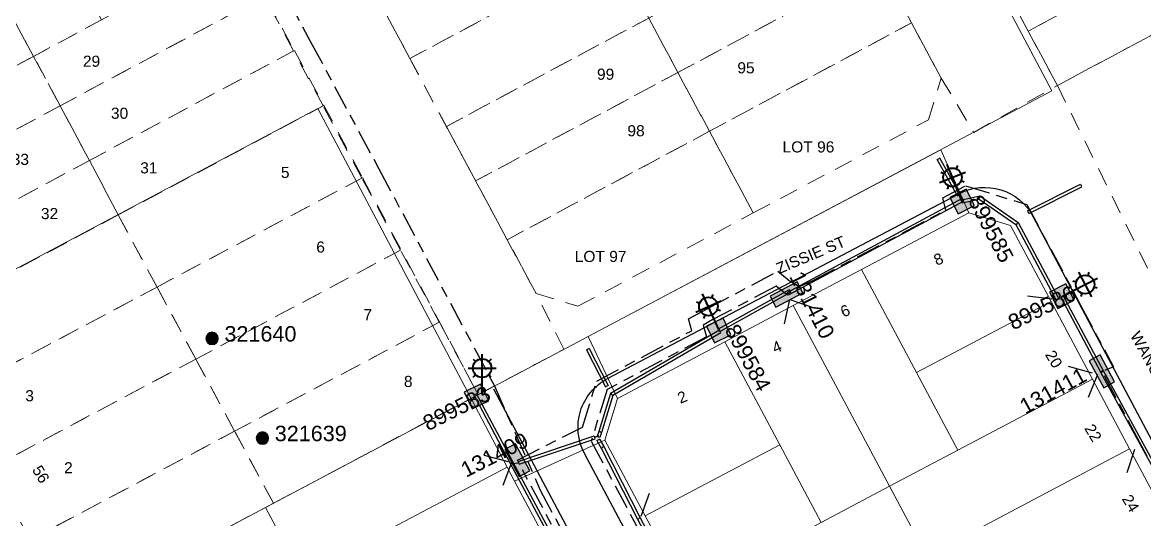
# Model space of a CAD drawing. Header units: metres. Extents: x 303431 to 305438, y 6269401 to 6270518.
# Drawn here: x 303642 to 303823.6, y 6269812.4 to 6269892.9 of the extents above; entities that cross this region are included whole.
import ezdxf
from ezdxf.enums import TextEntityAlignment as Align

# ---------------------------------------------------------------- set-up
doc = ezdxf.new("R2010")
doc.units = ezdxf.units.M
doc.linetypes.add('Cable Exist UG', pattern=[8.2, 4, -1.2, 1.8, -1.2])
doc.linetypes.add('Dash', pattern=[5, 3, -2])
doc.layers.get('0').update_dxf_attribs({"color": 6})
doc.layers.add('_User kerb', color=7, linetype='Continuous', transparency=0.4)
for name, color, linetype, lineweight in [('Cadastre Developer_SP_EXT', 9, 'Continuous', 5), ('Cadastre Land Parcels_SP_EXT', 9, 'Continuous', 5), ('Cadastre Roads_SP_EXT', 9, 'Continuous', 5)]:
    doc.layers.add(name, color=color, linetype=linetype, lineweight=lineweight)
for name, color, linetype in [('Duct_SP_EXT', 7, 'Continuous'), ('Equip_SP_SL_EXT', 7, 'Continuous'), ('Mains_HV_EXT', 7, 'Continuous'), ('Mains_LV_EXT', 7, 'Continuous'), ('SupportsOH_SP_TR_HV_LV_SL_EXT', 7, 'Continuous'), ('SupportsUG_SP_LV_EXT', 7, 'Continuous'), ('SupportsUG_SP_LV_SL_EXT', 7, 'Continuous'), ('Trench_SP_EXT', 7, 'Continuous')]:
    doc.layers.add(name, color=color, linetype=linetype)
doc.styles.add('COLUMN_LABEL', font='arial.ttf')
doc.styles.add('iecARIAL', font='arial.ttf', dxfattribs={"height": 2})
doc.styles.add('POLE_LABEL', font='arial.ttf')
doc.styles.get("Standard").update_dxf_attribs({"font": 'arial.ttf'})

# ---------------------------------------------------------------- blocks, each defined once
blk = doc.blocks.new('COLUMN_EXT')
blk.add_hatch(color=256).paths.add_polyline_path([(-1.49, 1.48), (-1.49, -1.49), (1.48, -1.49), (1.48, 1.48)])
blk.add_lwpolyline([(-1.49, -1.49), (1.48, -1.49), (1.48, 1.48), (-1.49, 1.48)], close=True)
for tag, height, style, flags, p in [('ASSET_NUM', 2.5, 'COLUMN_LABEL', 8, (2, 2)), ('STRUCTURE_PLANT_NUMBER', 0.2, 'POLE_LABEL', 9, (1.81, 0.03)), ('STREET_CODE', 0.2, 'COLUMN_LABEL', 9, (1.81, -0.2))]:
    blk.add_attdef(tag, text='', height=height, dxfattribs=dict(style=style, flags=flags)).set_placement(p, align=Align.MIDDLE_LEFT)
at = {"flags": 9}
for tag, p in [('COLUMN_TYPE', (1.81, -0.4)), ('OWNED_BY', (1.81, -0.6)), ('STATE', (1.81, -0.8)), ('USAGE', (1.81, -1)), ('STREETNAME', (1.81, -1.6)), ('SUBURB', (1.81, -1.8)), ('LEGEND', (1.81, -1.2)), ('LOCATION', (1.81, -1.4)), ('NOTES', (1.81, -2))]:
    blk.add_attdef(tag, text='', height=0.2, dxfattribs=at).set_placement(p, align=Align.MIDDLE_LEFT)
at = {"flags": 1}
blk.add_attdef('Z', (1.81, -2.35), '', height=0.2, dxfattribs=at)
blk = doc.blocks.new('PILLAR_EXT')
blk.add_hatch(color=256).paths.add_polyline_path([(-2.475, 0.99), (-2.475, -0.99), (2.475, -0.99), (2.475, 0.99)])
blk.add_lwpolyline([(-2.475, -0.99), (2.475, -0.99), (2.475, 0.99), (-2.475, 0.99)], close=True)
at = {"style": 'iecARIAL', "flags": 8}
blk.add_attdef('ASSET_NUM', (1.5, 3.5), '', height=2.5, dxfattribs=at)
for tag, p, flags in [('OWNED_BY', (0, -0.2), 9), ('STATE', (0, -0.4), 9), ('SUPPORT_TYPE', (0, -0.6), 9), ('STREETNAME', (0, -1.8), 9), ('SUBURB', (0, -2), 1), ('USAGE', (0, -0.8), 9), ('LEGEND', (0, -1), 9), ('LOCATION', (0, -1.2), 9), ('NOTES', (0, -1.4), 9), ('PARENT', (0, -1.6), 9)]:
    blk.add_attdef(tag, p, '', height=0.2, dxfattribs=dict(flags=flags))
blk = doc.blocks.new('SL_LANTERN_EXT')
at = {"lineweight": 40}
for p, q in [((-1.46, 5.68), (-1.06, 5.28)), ((0, 1.97), (0, 6.47)), ((1.46, 5.68), (1.06, 5.28)), ((-2.25, 4.22), (2.25, 4.22)), ((-1.46, 2.76), (-1.06, 3.16)), ((0, 0), (0, 2.72)), ((1.46, 2.76), (1.06, 3.16))]:
    blk.add_line(p, q, dxfattribs=at)
blk.add_circle((0, 4.22), 1.5, dxfattribs=at)
at = {"style": 'iecARIAL', "flags": 9}
blk.add_attdef('ASSET_NUM', (1.5, 1.5), '', height=2.5, dxfattribs=at)
for tag, p, height, flags in [('OPERATING_VOLTAGE', (0.98, -1.65), 0.2, 9), ('ORIENTATION', (0.98, -1.85), 0.2, 9), ('CONSTRUCTED_VOLTAGE', (0.98, -0.65), 0.2, 9), ('CONTROL_TYPE', (0.98, -0.85), 0.2, 9), ('LANTERN_PURPOSE', (0.98, -1.05), 0.2, 9), ('LANTERN_TYPE', (0.98, -1.25), 0.2, 9), ('NO_PHASES', (0.98, -1.45), 0.2, 9), ('LNUMBER', (2.18, -3.25), 2.5, 8), ('OWNED_BY', (0.98, -2.05), 0.2, 9), ('STATE', (0.98, -2.25), 0.2, 9), ('USAGE', (0.98, -2.45), 0.2, 9), ('CEXIST', (0.98, -2.65), 0.2, 9), ('CNEW', (0.98, -2.85), 0.2, 9), ('CNUMBER', (0.98, -3.05), 0.2, 9), ('CREMOVE', (0.98, -3.25), 0.2, 9), ('CREPLACE', (0.98, -3.45), 0.2, 9), ('LKINGHEIGHT', (0.98, -3.65), 0.2, 9), ('LBRACKET', (0.98, -3.85), 0.2, 9), ('LBRACKETVOCAB', (0.98, -4.05), 0.2, 9), ('LCATEGORY', (0.98, -4.25), 0.2, 9), ('LCHARGE1', (0.98, -4.45), 0.2, 9), ('LCHARGE1PERCENT', (0.98, -4.65), 0.2, 9), ('LCHARGE2', (0.98, -4.85), 0.2, 9), ('LCHARGE2PERCENT', (0.98, -5.05), 0.2, 9), ('LCHARGE3', (0.98, -5.25), 0.2, 9), ('LCHARGE3PERCENT', (0.98, -5.45), 0.2, 9), ('LEXIST', (0.98, -5.65), 0.2, 9), ('LLAMP', (0.98, -5.85), 0.2, 9), ('LLAMPVOCAB', (0.98, -6.05), 0.2, 9), ('LMAST', (0.98, -6.25), 0.2, 9), ('LMASTVOCAB', (0.98, -6.45), 0.2, 9), ('LNEW', (0.98, -6.65), 0.2, 9), ('LANTNUMBER', (0.98, -6.85), 0.2, 9), ('LOUTREACH', (0.98, -7.25), 0.2, 9), ('LOUTREACHVOCAB', (0.98, -7.45), 0.2, 9), ('STREETNAME', (0.98, -9.25), 0.2, 9), ('LRATECODE', (0.98, -7.65), 0.2, 9), ('LREMOVE', (0.98, -7.85), 0.2, 9), ('LREPLACE', (0.98, -8.05), 0.2, 9), ('LTYPE', (0.98, -8.25), 0.2, 9), ('LTYPEVOCAB', (0.98, -8.45), 0.2, 9), ('LEGEND', (0.98, -8.65), 0.2, 9), ('LOCATION', (0.98, -8.85), 0.2, 9), ('NOTES', (0.98, -9.05), 0.2, 9), ('SUBURB', (0.98, -9.45), 0.2, 1)]:
    blk.add_attdef(tag, p, '', height=height, dxfattribs=dict(flags=flags))
blk = doc.blocks.new('POLE_EXT')
blk.add_hatch(color=256).paths.add_polyline_path([(-1, 0, 1), (1, 0, 1)])
blk.add_lwpolyline([(-1, 0, 1), (1, 0, 1)], format="xyb", close=True)
for tag, height, flags, p in [('pNumber', 2.5, 8, (-17.84, 2.07)), ('OWNED_BY', 0.2, 9, (1.35, -0.4)), ('SPECIAL_USE', 0.2, 9, (1.35, -0.8)), ('STATE', 0.2, 9, (1.35, -1)), ('cLV', 0.2, 9, (1.35, -1.4)), ('hDepth', 0.2, 9, (1.35, -1.6)), ('hDia', 0.2, 9, (1.35, -1.8)), ('PARENT', 0.2, 9, (1.35, -0.6)), ('USAGE', 0.2, 9, (1.35, -1.2)), ('cHV', 0.2, 9, (1.35, -2)), ('cLinedev', 0.2, 9, (1.35, -3.4)), ('LBRACKET', 0.2, 9, (1.35, -2.2)), ('LExisting', 0.2, 9, (1.35, -2.4)), ('LANTNUMBER', 0.2, 9, (1.35, -2.6)), ('LOther', 0.2, 9, (1.35, -2.8)), ('LRemove', 0.2, 9, (1.35, -3)), ('LEGEND', 0.2, 9, (1.35, -3.2)), ('LOCATION', 0.2, 9, (1.35, -3.6)), ('pExisting', 0.2, 9, (1.35, -3.8)), ('pFooting', 0.2, 9, (1.35, -4.4)), ('pNew', 0.2, 9, (1.35, -4.6)), ('pRelocate', 0.2, 9, (1.35, -5)), ('pRemove', 0.2, 9, (1.35, -5.2)), ('pReplace', 0.2, 9, (1.35, -5.4)), ('PFNUMBER', 0.2, 9, (1.35, -4)), ('NEWPFNUMBER', 0.2, 9, (1.35, -4.2)), ('pStay', 0.2, 9, (1.35, -5.6)), ('pType', 0.2, 9, (1.35, -5.8)), ('cspan', 0.2, 9, (1.35, -6)), ('STREETNAME', 0.2, 9, (1.35, -6.2)), ('SUBURB', 0.2, 9, (1.35, -6.4)), ('OPERATED_BY', 0.2, 9, (1.36, -7.01)), ('NOTES', 0.2, 9, (1.35, -6.6)), ('MAINTAINED_BY', 0.2, 9, (1.36, -6.81))]:
    blk.add_attdef(tag, text='', height=height, dxfattribs=dict(flags=flags)).set_placement(p, align=Align.MIDDLE_LEFT)
at = {"style": 'POLE_LABEL'}
for tag, height, flags, p in [('ASSET_NUM', 2.5, 8, (2, 2)), ('STRUCTURE_PLANT_NUMBER', 0.2, 9, (1.35, 0.03)), ('STREET_CODE', 0.2, 9, (1.35, -0.2))]:
    blk.add_attdef(tag, text='', height=height, dxfattribs=dict(at, flags=flags)).set_placement(p, align=Align.MIDDLE_LEFT)
at = {"flags": 1}
blk.add_attdef('Z', (1.35, -7.33), '', height=0.2, dxfattribs=at)

msp = doc.modelspace()

# ---------------------------------------------------------------- linework, layer by layer
at = {"layer": '_User kerb', "transparency": 33554585}
for points in [[(303783.08316, 6269728.67339), (303732.98048, 6269823.07846, -0.415150879), (303736.71574, 6269835.19314), (303793.54, 6269865.11832, -0.413372346), (303805.61735, 6269861.39241), (303855.72813, 6269766.9019)], [(303643.12847, 6269793.87379), (303684.39475, 6269716.11855, 0.413276867), (303696.47073, 6269712.39522), (303755.80427, 6269743.64187, 0.415150879), (303759.53953, 6269755.75654), (303718.2935, 6269833.47363)]]:
    msp.add_lwpolyline(points, format="xyb", dxfattribs=at)
at = {"layer": 'Cadastre Developer_SP_EXT', "linetype": 'Dash'}
for points in [[(303715.75887, 6269832.63416), (303729.66408, 6269839.95231), (303725.1548, 6269848.96643), (303717.92545, 6269862.43803), (303704.73356, 6269887.02521), (303681.51528, 6269930.29328), (303669.22021, 6269953.20669), (303653.83805, 6269981.87102), (303644.31484, 6269999.62104), (303632.01977, 6270022.53297), (303624.17922, 6270037.1441), (303610.05498, 6270029.62321), (303655.11965, 6269945.63992), (303667.41472, 6269922.72799), (303676.87281, 6269905.10229), (303686.0364, 6269888.30386), (303697.07799, 6269867.72722), (303715.75887, 6269832.63416)], [(303715.75887, 6269832.63416), (303729.66408, 6269839.95231), (303725.1548, 6269848.96643), (303717.92545, 6269862.43803), (303704.73356, 6269887.02521), (303681.51528, 6269930.29328), (303669.22021, 6269953.20669), (303653.83805, 6269981.87102), (303644.31484, 6269999.62104), (303632.01977, 6270022.53297), (303624.17922, 6270037.1441), (303610.05498, 6270029.62321), (303655.11965, 6269945.63992), (303667.41472, 6269922.72799), (303676.87281, 6269905.10229), (303686.0364, 6269888.30386), (303697.07799, 6269867.72722), (303715.75887, 6269832.63416)], [(303798.88085, 6269902.47249), (303794.1555, 6269911.28682), (303788.24919, 6269922.30622), (303782.34436, 6269933.32413), (303777.61901, 6269942.13846), (303772.89367, 6269950.95279), (303761.08252, 6269972.9901), (303763.12628, 6269979.76068), (303740.21435, 6269967.46708), (303746.98196, 6269965.42333), (303756.43117, 6269947.79467), (303760.73179, 6269939.77357), (303765.45565, 6269930.95776), (303770.181, 6269922.14343), (303776.08731, 6269911.12551), (303780.81118, 6269902.31118), (303785.9139, 6269892.79094), (303790.70288, 6269883.85821), (303795.97431, 6269875.06164), (303809.51103, 6269882.64025), (303804.78568, 6269891.45458), (303798.88085, 6269902.47249)], [(303798.88085, 6269902.47249), (303794.1555, 6269911.28682), (303788.24919, 6269922.30622), (303782.34436, 6269933.32413), (303777.61901, 6269942.13846), (303772.89367, 6269950.95279), (303761.08252, 6269972.9901), (303763.12628, 6269979.76068), (303740.21435, 6269967.46708), (303746.98196, 6269965.42333), (303756.43117, 6269947.79467), (303760.73179, 6269939.77357), (303765.45565, 6269930.95776), (303770.181, 6269922.14343), (303776.08731, 6269911.12551), (303780.81118, 6269902.31118), (303785.9139, 6269892.79094), (303790.70288, 6269883.85821), (303795.97431, 6269875.06164), (303809.51103, 6269882.64025), (303804.78568, 6269891.45458), (303798.88085, 6269902.47249)], [(303831.23015, 6269905.62914), (303825.32384, 6269916.64705), (303798.88085, 6269902.47249), (303804.78568, 6269891.45458), (303831.23015, 6269905.62914)], [(303643.01992, 6269915.31217), (303632.00349, 6269909.40142), (303643.82499, 6269887.37003), (303654.84143, 6269893.28079), (303643.01992, 6269915.31217)], [(303737.46024, 6269904.5858), (303732.73193, 6269913.39865), (303700.00377, 6269895.83659), (303704.73356, 6269887.02521), (303737.46024, 6269904.5858)], [(303780.81118, 6269902.31118), (303776.08731, 6269911.12551), (303743.37247, 6269893.57085), (303748.10077, 6269884.758), (303780.81118, 6269902.31118)], [(303632.00349, 6269909.40142), (303620.98853, 6269903.49067), (303632.81004, 6269881.45928), (303643.82499, 6269887.37003), (303632.00349, 6269909.40142)], [(303681.1749, 6269897.08415), (303676.87281, 6269905.10229), (303665.85638, 6269899.19154), (303654.84143, 6269893.28079), (303643.82499, 6269887.37003), (303648.12856, 6269879.35041), (303681.1749, 6269897.08415)], [(303835.9555, 6269896.8148), (303831.23015, 6269905.62914), (303804.78568, 6269891.45458), (303809.51103, 6269882.64025), (303835.9555, 6269896.8148)], [(303743.37247, 6269893.57085), (303737.46024, 6269904.5858), (303704.73356, 6269887.02521), (303710.64431, 6269876.00878), (303743.37247, 6269893.57085)], [(303785.9139, 6269892.79094), (303780.81118, 6269902.31118), (303748.10077, 6269884.758), (303753.20794, 6269875.24071), (303785.9139, 6269892.79094)], [(303685.91949, 6269888.2417), (303681.1749, 6269897.08415), (303648.12856, 6269879.35041), (303652.87315, 6269870.50944), (303685.91949, 6269888.2417)], [(303835.9555, 6269896.8148), (303809.51103, 6269882.64025), (303830.78799, 6269839.51765), (303858.76893, 6269854.24), (303835.9555, 6269896.8148)], [(303748.10077, 6269884.758), (303743.37247, 6269893.57085), (303710.64431, 6269876.00878), (303715.37261, 6269867.19593), (303748.10077, 6269884.758)], [(303788.65025, 6269877.10243), (303790.70288, 6269883.85821), (303785.9139, 6269892.79094), (303753.20794, 6269875.24071), (303760.30557, 6269862.01329), (303788.65025, 6269877.10243)], [(303648.12856, 6269879.35041), (303643.82499, 6269887.37003), (303632.81004, 6269881.45928), (303621.79508, 6269875.54853), (303610.77865, 6269869.63778), (303615.08222, 6269861.61816), (303648.12856, 6269879.35041)], [(303690.69663, 6269879.34153), (303685.91949, 6269888.2417), (303652.87315, 6269870.50944), (303657.5319, 6269861.68623), (303690.69663, 6269879.34153)], [(303753.20794, 6269875.24071), (303748.10077, 6269884.758), (303715.37261, 6269867.19593), (303720.47977, 6269857.67864), (303753.20794, 6269875.24071)], [(303652.87315, 6269870.50944), (303648.12856, 6269879.35041), (303615.08222, 6269861.61816), (303619.82681, 6269852.77571), (303652.87315, 6269870.50944)], [(303696.96108, 6269867.66506), (303690.69663, 6269879.34153), (303657.5319, 6269861.68623), (303663.81263, 6269850.01864), (303696.96108, 6269867.66506)], [(303753.20794, 6269875.24071), (303720.47977, 6269857.67864), (303725.1548, 6269848.96643), (303731.93278, 6269846.90935), (303760.30557, 6269862.01329), (303753.20794, 6269875.24071)], [(303657.5319, 6269861.68623), (303652.87315, 6269870.50944), (303619.82681, 6269852.77571), (303624.48556, 6269844.09605), (303657.5319, 6269861.68623)], [(303703.22701, 6269855.98859), (303696.96108, 6269867.66506), (303663.81263, 6269850.01864), (303670.09187, 6269838.34957), (303703.22701, 6269855.98859)], [(303663.81263, 6269850.01864), (303657.5319, 6269861.68623), (303624.48556, 6269844.09605), (303630.75001, 6269832.4181), (303663.81263, 6269850.01864)], [(303709.49294, 6269844.31064), (303703.22701, 6269855.98859), (303670.09187, 6269838.34957), (303676.3726, 6269826.6805), (303709.49294, 6269844.31064)], [(303670.09187, 6269838.34957), (303663.81263, 6269850.01864), (303630.75001, 6269832.4181), (303637.01594, 6269820.74163), (303670.09187, 6269838.34957)], [(303715.75887, 6269832.63416), (303709.49294, 6269844.31064), (303676.3726, 6269826.6805), (303682.65333, 6269815.01142), (303715.75887, 6269832.63416)], [(303676.3726, 6269826.6805), (303670.09187, 6269838.34957), (303637.01594, 6269820.74163), (303643.28187, 6269809.06515), (303676.3726, 6269826.6805)], [(303682.65333, 6269815.01142), (303676.3726, 6269826.6805), (303643.28187, 6269809.06515), (303649.5478, 6269797.38868), (303682.65333, 6269815.01142)]]:
    msp.add_lwpolyline(points, close=True, dxfattribs=at)
at = {"layer": 'Cadastre Land Parcels_SP_EXT', "linetype": 'Continuous'}
for points in [[(303808.61062, 6269881.75869), (303774.58349, 6269946.19539), (303756.29033, 6269980.70368), (303597.03793, 6269896.36935), (303596.09427, 6269895.84571), (303595.74005, 6269895.64856), (303623.3871, 6269843.64158), (303689.85413, 6269878.89839), (303714.64839, 6269831.95252), (303808.61062, 6269881.75869)], [(303808.61062, 6269881.75869), (303774.58349, 6269946.19539), (303756.29033, 6269980.70368), (303597.03793, 6269896.36935), (303596.09427, 6269895.84571), (303595.74005, 6269895.64856), (303623.3871, 6269843.64158), (303689.85413, 6269878.89839), (303714.64839, 6269831.95252), (303808.61062, 6269881.75869)], [(303808.61062, 6269881.75869), (303774.58349, 6269946.19539), (303756.29033, 6269980.70368), (303597.03793, 6269896.36935), (303596.09427, 6269895.84571), (303595.74005, 6269895.64856), (303623.3871, 6269843.64158), (303689.85413, 6269878.89839), (303714.64839, 6269831.95252), (303808.61062, 6269881.75869)], [(303714.64839, 6269831.95252), (303689.85413, 6269878.89839), (303623.3871, 6269843.64158), (303627.29653, 6269836.28656), (303648.29699, 6269796.78174), (303714.64839, 6269831.95252)], [(303808.49049, 6269847.68235), (303801.94778, 6269859.96995), (303795.17214, 6269862.04789), (303777.81664, 6269852.87137), (303786.71279, 6269836.16749), (303808.49049, 6269847.68235)], [(303808.49049, 6269847.68235), (303801.94778, 6269859.96995), (303795.17214, 6269862.04789), (303777.81664, 6269852.87137), (303786.71279, 6269836.16749), (303808.49049, 6269847.68235)], [(303793.40673, 6269823.59953), (303786.71279, 6269836.16749), (303777.81664, 6269852.87137), (303766.75342, 6269847.02242), (303782.34518, 6269817.74961), (303793.40673, 6269823.59953)], [(303782.34518, 6269817.74961), (303766.75342, 6269847.02242), (303755.6902, 6269841.17233), (303764.58812, 6269824.46854), (303771.28205, 6269811.90058), (303782.34518, 6269817.74961)], [(303815.18275, 6269835.11333), (303808.49049, 6269847.68235), (303786.71279, 6269836.16749), (303793.40673, 6269823.59953), (303815.18275, 6269835.11333)], [(303815.18275, 6269835.11333), (303808.49049, 6269847.68235), (303786.71279, 6269836.16749), (303793.40673, 6269823.59953), (303815.18275, 6269835.11333)], [(303764.58812, 6269824.46854), (303755.6902, 6269841.17233), (303738.33558, 6269831.99687), (303736.26444, 6269825.23924), (303742.81051, 6269812.95368), (303764.58812, 6269824.46854)], [(303821.20747, 6269823.79766), (303815.18275, 6269835.11333), (303793.40673, 6269823.59953), (303782.34518, 6269817.74961), (303788.37159, 6269806.43597), (303821.20747, 6269823.79766)], [(303821.20747, 6269823.79766), (303815.18275, 6269835.11333), (303793.40673, 6269823.59953), (303782.34518, 6269817.74961), (303788.37159, 6269806.43597), (303821.20747, 6269823.79766)], [(303720.4529, 6269820.84028), (303714.64839, 6269831.95252), (303681.38754, 6269814.32222), (303687.26599, 6269803.29504), (303720.4529, 6269820.84028)], [(303771.28205, 6269811.90058), (303764.58812, 6269824.46854), (303742.81051, 6269812.95368), (303749.50612, 6269800.38571), (303771.28205, 6269811.90058)], [(303827.32468, 6269812.31079), (303821.20747, 6269823.79766), (303788.37159, 6269806.43597), (303794.4888, 6269794.94919), (303827.32468, 6269812.31079)], [(303827.32468, 6269812.31079), (303821.20747, 6269823.79766), (303788.37159, 6269806.43597), (303794.4888, 6269794.94919), (303827.32468, 6269812.31079)], [(303726.33674, 6269809.79526), (303721.66774, 6269818.5598), (303720.4529, 6269820.84028), (303687.26599, 6269803.29504), (303693.14982, 6269792.25302), (303726.33674, 6269809.79526)], [(303788.37159, 6269806.43597), (303782.34518, 6269817.74961), (303771.28205, 6269811.90058), (303749.50612, 6269800.38571), (303755.5342, 6269789.07216), (303788.37159, 6269806.43597)], [(303687.26599, 6269803.29504), (303681.38754, 6269814.32222), (303648.29699, 6269796.78174), (303654.13905, 6269785.79263), (303687.26599, 6269803.29504)]]:
    msp.add_lwpolyline(points, close=True, dxfattribs=at)
at = {"layer": 'Cadastre Roads_SP_EXT', "linetype": 'Continuous'}
for points in [[(303755.69028, 6269841.17233), (303766.7534, 6269847.0224), (303777.81661, 6269852.87142), (303795.17213, 6269862.04789), (303790.66668, 6269872.24694), (303733.5832, 6269841.98995), (303738.33555, 6269831.99683), (303755.69028, 6269841.17233)], [(303770.52308, 6269760.9417), (303768.24488, 6269765.21826), (303761.65392, 6269777.58742), (303755.53424, 6269789.0722), (303749.50614, 6269800.38576), (303742.81053, 6269812.95369), (303736.26451, 6269825.23923), (303721.66775, 6269818.55978), (303726.33674, 6269809.79526), (303731.9853, 6269799.19292), (303737.86912, 6269788.1479), (303743.75363, 6269777.10297), (303750.0395, 6269765.30232), (303755.99237, 6269754.12944), (303770.52308, 6269760.9417)]]:
    msp.add_lwpolyline(points, close=True, dxfattribs=at)
at = {"layer": 'Duct_SP_EXT'}
for p, q in [((303790.06892, 6269870.63992), (303790.2784, 6269870.75705)), ((303793.33936, 6269864.79094), (303790.06892, 6269870.63992)), ((303790.48787, 6269870.87418), (303790.2784, 6269870.75705)), ((303793.75832, 6269865.02519), (303790.48787, 6269870.87418)), ((303804.69802, 6269862.35478), (303813.25147, 6269866.69439)), ((303813.25147, 6269866.69439), (303813.36005, 6269866.48036)), ((303793.33936, 6269864.79094), (303793.54884, 6269864.90806)), ((303793.75832, 6269865.02519), (303793.54884, 6269864.90806)), ((303794.06629, 6269864.11278), (303796.96765, 6269864.78057)), ((303796.96765, 6269864.78057), (303796.91765, 6269864.52279)), ((303796.96765, 6269864.78057), (303803.1638, 6269860.45533)), ((303804.9152, 6269861.92672), (303813.46864, 6269866.26633)), ((303813.46864, 6269866.26633), (303813.36005, 6269866.48036)), ((303794.12848, 6269864.36465), (303765.71699, 6269849.09698)), ((303794.35569, 6269863.94183), (303765.9442, 6269848.67416)), ((303794.06629, 6269864.11278), (303794.12012, 6269863.87889)), ((303794.17395, 6269863.64501), (303794.12012, 6269863.87889)), ((303794.12848, 6269864.36465), (303794.24209, 6269864.15324)), ((303794.17395, 6269863.64501), (303796.86764, 6269864.26501)), ((303794.35569, 6269863.94183), (303794.24209, 6269864.15324)), ((303796.86764, 6269864.26501), (303796.91765, 6269864.52279)), ((303796.86764, 6269864.26501), (303802.79459, 6269860.12768)), ((303804.69802, 6269862.35478), (303804.80661, 6269862.14075)), ((303804.9152, 6269861.92672), (303804.80661, 6269862.14075)), ((303802.79459, 6269860.12768), (303802.9792, 6269860.29151)), ((303802.79459, 6269860.12768), (303809.32698, 6269847.89023)), ((303803.1638, 6269860.45533), (303802.9792, 6269860.29151)), ((303803.1638, 6269860.45533), (303809.75043, 6269848.11626)), ((303766.1262, 6269849.58931), (303754.59353, 6269843.1796)), ((303766.35938, 6269849.16976), (303754.82672, 6269842.76004)), ((303765.71699, 6269849.09698), (303765.8306, 6269848.88557)), ((303765.9442, 6269848.67416), (303765.8306, 6269848.88557)), ((303766.1262, 6269849.58931), (303766.24279, 6269849.37953)), ((303766.35938, 6269849.16976), (303766.24279, 6269849.37953)), ((303810.04254, 6269848.36103), (303810.25423, 6269848.47412)), ((303810.46592, 6269848.58721), (303810.25423, 6269848.47412)), ((303810.46592, 6269848.58721), (303816.98525, 6269836.38369)), ((303809.32698, 6269847.89023), (303809.53871, 6269848.00325)), ((303809.75043, 6269848.11626), (303809.53871, 6269848.00325)), ((303810.04254, 6269848.36103), (303816.56188, 6269836.15751)), ((303754.81488, 6269843.02799), (303737.18784, 6269832.77248)), ((303754.59353, 6269843.1796), (303754.71013, 6269842.96982)), ((303754.82672, 6269842.76004), (303754.71013, 6269842.96982)), ((303754.81488, 6269843.02799), (303754.93557, 6269842.82054)), ((303755.05626, 6269842.6131), (303737.59111, 6269832.45178)), ((303755.05626, 6269842.6131), (303754.93557, 6269842.82054)), ((303733.3261, 6269839.83843), (303733.5394, 6269839.94844)), ((303733.3261, 6269839.83843), (303736.40784, 6269833.86359)), ((303733.7527, 6269840.05846), (303733.5394, 6269839.94844)), ((303733.7527, 6269840.05846), (303736.83444, 6269834.08362)), ((303816.50892, 6269836.25677), (303816.71962, 6269836.37169)), ((303816.50892, 6269836.25677), (303829.10447, 6269813.16311)), ((303816.56188, 6269836.15751), (303816.77357, 6269836.2706)), ((303816.93032, 6269836.4866), (303816.71962, 6269836.37169)), ((303816.98525, 6269836.38369), (303816.77357, 6269836.2706)), ((303816.93032, 6269836.4866), (303829.52587, 6269813.39295)), ((303736.40784, 6269833.86359), (303736.62114, 6269833.97361)), ((303736.83444, 6269834.08362), (303736.62114, 6269833.97361)), ((303715.10763, 6269832.4931), (303715.31933, 6269832.60616)), ((303720.9714, 6269821.51377), (303715.10763, 6269832.4931)), ((303715.53103, 6269832.71922), (303715.31933, 6269832.60616)), ((303721.3948, 6269821.73989), (303715.53103, 6269832.71922)), ((303737.18784, 6269832.77248), (303735.28726, 6269826.62428)), ((303737.59111, 6269832.45178), (303735.74585, 6269826.48252)), ((303737.18784, 6269832.77248), (303737.38947, 6269832.61213)), ((303737.59111, 6269832.45178), (303737.38947, 6269832.61213)), ((303735.28726, 6269826.62428), (303735.03556, 6269825.81001)), ((303735.28726, 6269826.62428), (303735.51656, 6269826.5534)), ((303722.27681, 6269821.77155), (303734.55711, 6269825.9012)), ((303722.4298, 6269821.31658), (303734.7101, 6269825.44623)), ((303734.55711, 6269825.9012), (303734.6336, 6269825.67371)), ((303734.7101, 6269825.44623), (303734.6336, 6269825.67371)), ((303735.00593, 6269825.16908), (303735.21444, 6269825.28791)), ((303735.00593, 6269825.16908), (303735.7043, 6269823.94362)), ((303735.03556, 6269825.81001), (303735.26485, 6269825.73913)), ((303735.42296, 6269825.40674), (303735.21444, 6269825.28791)), ((303735.49415, 6269825.66825), (303735.26485, 6269825.73913)), ((303735.42296, 6269825.40674), (303736.12133, 6269824.18129)), ((303735.74585, 6269826.48252), (303735.49415, 6269825.66825)), ((303735.74585, 6269826.48252), (303735.51656, 6269826.5534)), ((303735.70156, 6269823.94843), (303735.91281, 6269824.06245)), ((303735.7043, 6269823.94362), (303735.70156, 6269823.94843)), ((303735.70156, 6269823.94843), (303741.58024, 6269812.42966)), ((303735.7043, 6269823.94362), (303735.91281, 6269824.06245)), ((303736.12133, 6269824.18129), (303735.91281, 6269824.06245)), ((303736.12407, 6269824.17648), (303735.91281, 6269824.06245)), ((303736.12133, 6269824.18129), (303736.12407, 6269824.17648)), ((303736.12407, 6269824.17648), (303742.00777, 6269812.64786)), ((303720.9714, 6269821.51377), (303721.1831, 6269821.62683)), ((303720.9714, 6269821.51377), (303721.1831, 6269821.62683)), ((303726.81782, 6269810.56686), (303720.9714, 6269821.51377)), ((303721.3948, 6269821.73989), (303721.1831, 6269821.62683)), ((303721.3948, 6269821.73989), (303721.1831, 6269821.62683)), ((303727.24122, 6269810.79299), (303721.3948, 6269821.73989)), ((303722.27681, 6269821.77155), (303722.35331, 6269821.54407)), ((303722.4298, 6269821.31658), (303722.35331, 6269821.54407)), ((303741.58024, 6269812.42966), (303741.79401, 6269812.53876)), ((303741.58231, 6269812.4257), (303741.79401, 6269812.53876)), ((303741.58231, 6269812.4257), (303748.3104, 6269799.82793)), ((303742.00571, 6269812.65182), (303741.79401, 6269812.53876)), ((303742.00777, 6269812.64786), (303741.79401, 6269812.53876)), ((303742.00571, 6269812.65182), (303748.7338, 6269800.05405))]:
    msp.add_line(p, q, dxfattribs=at)
at = {"layer": 'Mains_HV_EXT', "linetype": 'Cable Exist UG'}
msp.add_lwpolyline([(303679.5114, 6269906.52992), (303688.67497, 6269889.73147), (303699.72381, 6269869.14135), (303718.40704, 6269834.04388), (303725.83589, 6269817.11622), (303725.83589, 6269817.11622), (303728.98442, 6269811.20579), (303734.63301, 6269800.60347), (303740.51683, 6269789.55846), (303746.4014, 6269778.51346), (303752.6872, 6269766.71287), (303758.64001, 6269755.54007), (303758.20549, 6269751.11377), (303758.20549, 6269751.11377), (303756.42898, 6269745.32087), (303736.55775, 6269734.81223), (303715.39056, 6269723.85214), (303712.53724, 6269729.29335), (303710.67932, 6269728.59658)], dxfattribs=at)
msp.add_lwpolyline([(303679.5114, 6269906.52992), (303688.67497, 6269889.73147), (303699.72381, 6269869.14135), (303718.40704, 6269834.04388), (303725.83589, 6269817.11622), (303725.83589, 6269817.11622), (303728.98442, 6269811.20579), (303734.63301, 6269800.60347), (303740.51683, 6269789.55846), (303746.4014, 6269778.51346), (303752.6872, 6269766.71287), (303758.64001, 6269755.54007), (303758.20549, 6269751.11377), (303758.20549, 6269751.11377), (303756.42898, 6269745.32087), (303736.55775, 6269734.81223), (303715.39056, 6269723.85214), (303712.53724, 6269729.29335), (303710.67932, 6269728.59658)], dxfattribs=at)
msp.add_lwpolyline([(303679.5114, 6269906.52992), (303688.67497, 6269889.73147), (303699.72381, 6269869.14135), (303718.40704, 6269834.04388), (303725.83589, 6269817.11622), (303725.83589, 6269817.11622), (303728.98442, 6269811.20579), (303734.63301, 6269800.60347), (303740.51683, 6269789.55846), (303746.4014, 6269778.51346), (303752.6872, 6269766.71287), (303758.64001, 6269755.54007), (303758.20549, 6269751.11377), (303758.20549, 6269751.11377), (303756.42898, 6269745.32087), (303736.55775, 6269734.81223), (303715.39056, 6269723.85214), (303712.53724, 6269729.29335), (303710.67932, 6269728.59658)], dxfattribs=at)
at = {"layer": 'Mains_LV_EXT', "linetype": 'Cable Exist UG'}
for points in [[(303722.13014, 6269821.98512), (303732.65881, 6269827.33291), (303732.65881, 6269827.33291), (303734.96292, 6269834.79054), (303750.36098, 6269842.95111), (303749.82796, 6269844.84915), (303752.81891, 6269846.49453), (303764.24839, 6269852.57555), (303766.10155, 6269851.06213), (303767.75469, 6269850.07983), (303769.91207, 6269851.0492), (303769.91207, 6269851.0492), (303791.47523, 6269862.47717), (303790.97315, 6269864.47457), (303790.97315, 6269864.47457), (303794.63836, 6269866.41707), (303804.57294, 6269863.38073), (303811.89902, 6269849.65282), (303813.2577, 6269847.10689), (303813.2577, 6269847.10689), (303818.59548, 6269837.10466), (303817.17224, 6269836.49055)], [(303722.13014, 6269821.98512), (303732.65881, 6269827.33291), (303732.65881, 6269827.33291), (303734.96292, 6269834.79054), (303750.36098, 6269842.95111), (303749.82796, 6269844.84915), (303752.81891, 6269846.49453), (303764.24839, 6269852.57555), (303766.10155, 6269851.06213), (303767.75469, 6269850.07983), (303769.91207, 6269851.0492), (303769.91207, 6269851.0492), (303791.47523, 6269862.47717), (303790.97315, 6269864.47457), (303790.97315, 6269864.47457), (303794.63836, 6269866.41707), (303804.57294, 6269863.38073), (303811.89902, 6269849.65282), (303813.2577, 6269847.10689), (303813.2577, 6269847.10689), (303818.59548, 6269837.10466), (303817.17224, 6269836.49055)], [(303765.69323, 6269848.81333), (303764.01357, 6269850.1851), (303764.01357, 6269850.1851), (303753.77069, 6269844.73546), (303752.18262, 6269843.86176), (303752.72249, 6269841.93919), (303752.72249, 6269841.93919), (303736.63307, 6269833.41218), (303734.08563, 6269825.07226), (303741.02833, 6269812.07282), (303747.80546, 6269799.38302)], [(303765.69323, 6269848.81333), (303764.01357, 6269850.1851), (303764.01357, 6269850.1851), (303753.77069, 6269844.73546), (303752.18262, 6269843.86176), (303752.72249, 6269841.93919), (303752.72249, 6269841.93919), (303736.63307, 6269833.41218), (303734.08563, 6269825.07226), (303741.02833, 6269812.07282), (303747.80546, 6269799.38302)], [(303841.64528, 6269789.59191), (303840.44519, 6269791.75645), (303840.44519, 6269791.75645), (303827.91861, 6269815.38643), (303827.91861, 6269815.38643), (303827.91861, 6269815.38643), (303827.91861, 6269815.38643), (303822.86011, 6269824.8653), (303816.71962, 6269836.37169)], [(303841.64528, 6269789.59191), (303840.44519, 6269791.75645), (303840.44519, 6269791.75645), (303827.91861, 6269815.38643), (303827.91861, 6269815.38643), (303827.91861, 6269815.38643), (303827.91861, 6269815.38643), (303822.86011, 6269824.8653), (303816.71962, 6269836.37169)], [(303745.37605, 6269777.99669), (303722.13014, 6269821.98512)], [(303745.37605, 6269777.99669), (303722.13014, 6269821.98512)]]:
    msp.add_lwpolyline(points, dxfattribs=at)
at = {"layer": 'Trench_SP_EXT', "linetype": 'Cable Exist UG'}
for points in [[(303804.66497, 6269848.62008), (303809.53873, 6269848.00323)], [(303765.3516, 6269844.08415), (303766.20707, 6269848.01367), (303770.16759, 6269846.62162)], [(303811.26976, 6269837.21912), (303816.01062, 6269835.86346), (303814.14996, 6269831.2493)], [(303734.70802, 6269825.73389), (303735.31704, 6269826.05916)], [(303820.77913, 6269819.98336), (303822.19288, 6269824.22502)], [(303716.74047, 6269822.80164), (303721.18314, 6269821.62685), (303719.45922, 6269817.10528)], [(303722.19983, 6269821.48579), (303721.50409, 6269821.37876)], [(303743.43845, 6269816.60861), (303742.00716, 6269812.65143)]]:
    msp.add_lwpolyline(points, dxfattribs=at)

# ---------------------------------------------------------------- block references
at = {"layer": 'Equip_SP_SL_EXT'}
for p, rotation in [((303794.12012, 6269863.87889), 22.07513016931832), ((303794.12012, 6269863.87888), 22.07513016931832), ((303810.25423, 6269848.47412), 297.5909768848564), ((303754.78654, 6269843.03694), 24.46631384708602), ((303754.78653, 6269843.03686), 24.46631384708602)]:
    msp.add_blockref('SL_LANTERN_EXT', p, dxfattribs=dict(at, rotation=rotation))
msp.add_blockref('SL_LANTERN_EXT', (303716.42448, 6269832.66751), dxfattribs=at)
msp.add_blockref('SL_LANTERN_EXT', (303716.42448, 6269832.66751), dxfattribs=at)
at = {"layer": 'SupportsOH_SP_TR_HV_LV_SL_EXT'}
ref = msp.add_blockref('POLE_EXT', (303672.72031, 6269841.68811), dxfattribs=at)
ref.add_attrib('ASSET_NUM', '321640', dxfattribs={"layer": '0', "height": 2.5, "style": 'POLE_LABEL'}).set_placement((303674.72031, 6269842.43811), align=Align.MIDDLE_LEFT)
ref = msp.add_blockref('POLE_EXT', (303680.86599, 6269825.56201), dxfattribs=at)
ref.add_attrib('ASSET_NUM', '321639', dxfattribs={"layer": '0', "height": 2.5, "style": 'POLE_LABEL'}).set_placement((303682.86599, 6269826.31201), align=Align.MIDDLE_LEFT)
at = {"layer": 'SupportsUG_SP_LV_EXT'}
ref = msp.add_blockref('PILLAR_EXT', (303765.69324, 6269848.81335), dxfattribs=dict(at, rotation=208.015131479815))
ref.add_attrib('ASSET_NUM', '131410', dxfattribs={"layer": '0', "height": 2.5, "rotation": 296.9668902, "style": 'iecARIAL'}).set_placement((303767.19324, 6269852.31335), align=Align.MIDDLE_LEFT)
ref = msp.add_blockref('PILLAR_EXT', (303765.69329, 6269848.81334), dxfattribs=dict(at, rotation=208.015131479815))
ref.add_attrib('ASSET_NUM', '131410', dxfattribs={"layer": '0', "height": 2.5, "rotation": 296.9668902, "style": 'iecARIAL'}).set_placement((303767.19329, 6269852.31334), align=Align.MIDDLE_LEFT)
ref = msp.add_blockref('PILLAR_EXT', (303816.71959, 6269836.37171), dxfattribs=dict(at, rotation=118.1120319825662))
ref.add_attrib('ASSET_NUM', '131411', dxfattribs={"layer": '0', "height": 2.5, "rotation": 28.6622988, "style": 'iecARIAL'}).set_placement((303813.92124, 6269836.04312), align=Align.MIDDLE_RIGHT)
ref = msp.add_blockref('PILLAR_EXT', (303816.71961, 6269836.37172), dxfattribs=dict(at, rotation=118.1120319825662))
ref.add_attrib('ASSET_NUM', '131411', dxfattribs={"layer": '0', "height": 2.5, "rotation": 28.6622988, "style": 'iecARIAL'}).set_placement((303813.92126, 6269836.04313), align=Align.MIDDLE_RIGHT)
ref = msp.add_blockref('PILLAR_EXT', (303722.13011, 6269821.98519), dxfattribs=dict(at, rotation=117.9062929355327))
ref.add_attrib('ASSET_NUM', '131409', dxfattribs={"layer": '0', "height": 2.5, "rotation": 26.7898743, "style": 'iecARIAL'}).set_placement((303723.63011, 6269825.48519), align=Align.MIDDLE_RIGHT)
ref = msp.add_blockref('PILLAR_EXT', (303722.13014, 6269821.98514), dxfattribs=dict(at, rotation=117.9062929355327))
ref.add_attrib('ASSET_NUM', '131409', dxfattribs={"layer": '0', "height": 2.5, "rotation": 26.7898743, "style": 'iecARIAL'}).set_placement((303723.63014, 6269825.48514), align=Align.MIDDLE_RIGHT)
at = {"layer": 'SupportsUG_SP_LV_SL_EXT'}
ref = msp.add_blockref('COLUMN_EXT', (303794.12013, 6269863.87888), dxfattribs=dict(at, rotation=207.2558653500588))
ref.add_attrib('ASSET_NUM', '899585', dxfattribs={"layer": '0', "height": 2.5, "rotation": 297.2558654, "style": 'COLUMN_LABEL'}).set_placement((303796.12013, 6269864.62888), align=Align.MIDDLE_LEFT)
ref = msp.add_blockref('COLUMN_EXT', (303794.12014, 6269863.87884), dxfattribs=dict(at, rotation=207.2558653500588))
ref.add_attrib('ASSET_NUM', '899585', dxfattribs={"layer": '0', "height": 2.5, "rotation": 297.2558654, "style": 'COLUMN_LABEL'}).set_placement((303796.12014, 6269864.62884), align=Align.MIDDLE_LEFT)
ref = msp.add_blockref('COLUMN_EXT', (303810.21804, 6269848.54191), dxfattribs=dict(at, rotation=117.5926861851511))
ref.add_attrib('ASSET_NUM', '899586', dxfattribs={"layer": '0', "height": 2.5, "rotation": 26.5323231, "style": 'COLUMN_LABEL'}).set_placement((303812.21804, 6269849.29191), align=Align.MIDDLE_RIGHT)
ref = msp.add_blockref('COLUMN_EXT', (303754.7101, 6269842.96982), dxfattribs=dict(at, rotation=205.2158258527161))
ref.add_attrib('ASSET_NUM', '899584', dxfattribs={"layer": '0', "height": 2.5, "rotation": 298.0165152, "style": 'COLUMN_LABEL'}).set_placement((303756.7101, 6269843.71982), align=Align.MIDDLE_LEFT)
ref = msp.add_blockref('COLUMN_EXT', (303754.71012, 6269842.96976), dxfattribs=dict(at, rotation=205.2158258527161))
ref.add_attrib('ASSET_NUM', '899584', dxfattribs={"layer": '0', "height": 2.5, "rotation": 298.0165152, "style": 'COLUMN_LABEL'}).set_placement((303756.71012, 6269843.71976), align=Align.MIDDLE_LEFT)
ref = msp.add_blockref('COLUMN_EXT', (303715.48983, 6269832.28699), dxfattribs=dict(at, rotation=115.9463870214152))
ref.add_attrib('ASSET_NUM', '899583', dxfattribs={"layer": '0', "height": 2.5, "rotation": 26.8932436, "style": 'COLUMN_LABEL'}).set_placement((303717.48983, 6269833.03699), align=Align.MIDDLE_RIGHT)
ref = msp.add_blockref('COLUMN_EXT', (303715.48984, 6269832.287), dxfattribs=dict(at, rotation=115.9463870214152))
ref.add_attrib('ASSET_NUM', '899583', dxfattribs={"layer": '0', "height": 2.5, "rotation": 26.8932436, "style": 'COLUMN_LABEL'}).set_placement((303717.48984, 6269833.037), align=Align.MIDDLE_RIGHT)
ref = msp.add_blockref('COLUMN_EXT', (303829.10328, 6269813.16541), dxfattribs=dict(at, rotation=115.477294519147))
ref.add_attrib('ASSET_NUM', '899587', dxfattribs={"layer": '0', "height": 2.5, "rotation": 28.9116663, "style": 'COLUMN_LABEL'}).set_placement((303828.02024, 6269810.73768), align=Align.MIDDLE_RIGHT)

# ---------------------------------------------------------------- texts
at = {"layer": 'Cadastre Developer_SP_EXT'}
for s, p in [('29', (303651.81402, 6269885.6779)), ('99', (303735.00814, 6269883.57792)), ('95', (303757.71723, 6269884.61385)), ('30', (303656.35287, 6269877.25726)), ('98', (303739.93029, 6269874.41881)), ('LOT 96', (303765.03682, 6269871.80678)), ('33', (303640.30186, 6269869.78968)), ('31', (303661.093, 6269868.41633)), ('5', (303683.85684, 6269867.67786)), ('32', (303645.02127, 6269861.00942)), ('6', (303689.58554, 6269855.59742)), ('LOT 97', (303731.40458, 6269854.06869)), ('7', (303697.22627, 6269844.65208)), ('8', (303703.76003, 6269833.834)), ('3', (303642.49656, 6269831.52683)), ('2', (303648.76986, 6269819.85337))]:
    msp.add_text(s, height=1.8, dxfattribs=at).set_placement(p)
at = {"layer": 'Cadastre Land Parcels_SP_EXT'}
for s, rotation, p in [('8', 22.795652, (303789.96859, 6269853.44631)), ('8', 22.795652, (303789.96859, 6269853.44631)), ('6', 22.7938459, (303774.87891, 6269845.07614)), ('4', 22.7974658, (303763.81611, 6269839.22707)), ('20', 301.2084626, (303807.44737, 6269839.0776)), ('20', 301.2084626, (303807.44737, 6269839.0776)), ('2', 22.7943142, (303748.50169, 6269831.09842)), ('22', 301.2078032, (303813.80582, 6269827.1347)), ('22', 301.2078032, (303813.80582, 6269827.1347)), ('56', 301.1658162, (303643.52729, 6269820.43899)), ('24', 301.2135086, (303819.87726, 6269815.7335)), ('24', 301.2135086, (303819.87726, 6269815.7335))]:
    msp.add_text(s, height=1.8, rotation=rotation, dxfattribs=at).set_placement(p)
at = {"layer": 'Cadastre Roads_SP_EXT'}
for s, rotation, p in [('ZISSIE ST', 22.8478972, (303764.46602, 6269852.08943)), ('WANGOLOVE ST', 298.8699361, (303821.22699, 6269842.18396))]:
    msp.add_text(s, height=1.8, rotation=rotation, dxfattribs=at).set_placement(p)

doc.saveas('drawing.dxf')
